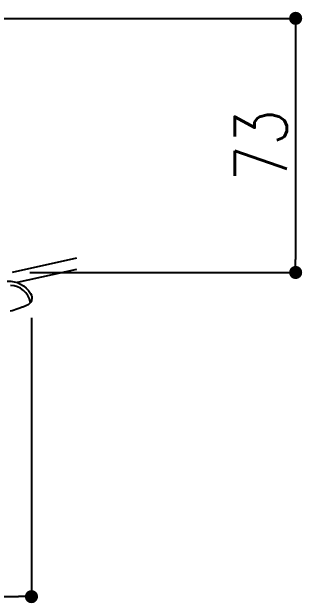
# Model space of a CAD drawing. Header units: millimetres. Extents: x 14 to 828, y 15 to 581.
# Drawn here: x 512.16 to 528.83, y 351.44 to 385.41 of the extents above; entities that cross this region are included whole.
import ezdxf

# ---------------------------------------------------------------- set-up
doc = ezdxf.new("R2010")
doc.units = ezdxf.units.MM
doc.header["$LTSCALE"] = 0.2
doc.layers.get('Defpoints').update_dxf_attribs({"color": 5})
doc.layers.add('1_シンボル', color=2, linetype='Continuous')
doc.layers.add('1_寸法', color=7, linetype='Continuous')
doc.styles.add('Dim', font='simplex.shx', dxfattribs={"width": 0.8, "bigfont": 'extfont2.shx'})
doc.dimstyles.new('1-1', dxfattribs={"dimtxt": 3, "dimasz": 0.75, "dimexe": 0, "dimexo": 1, "dimgap": 0.5, "dimtad": 1, "dimdec": 0, "dimtxsty": 'Dim', "dimblk": 'DOT', "dimcen": 2.5, "dimadec": 0, "dimazin": 0, "dimtfac": 1, "dimtdec": 0, "dimtix": 1, "dimtmove": 2, "dimatfit": 3, "dimldrblk": '引出', "dimfxl": 1, "dimlwd": -1, "dimlwe": -1, "dimarcsym": 0})

# ---------------------------------------------------------------- blocks, each defined once
blk = doc.blocks.new('_Dot')
at = {"color": 0, "linetype": 'ByBlock', "lineweight": -2}
blk.add_line((-0.5, 0), (-1, 0), dxfattribs=at)
at = {"color": 0, "linetype": 'ByBlock', "const_width": 0.5}
blk.add_lwpolyline([(-0.25, 0, 1), (0.25, 0, 1)], format="xyb", close=True, dxfattribs=at)
blk = doc.blocks.new('*D31')
at = {"layer": '1_寸法', "color": 0, "transparency": 16777216}
for p, q in [((499.843, 385.037), (528.458, 385.037)), ((528.458, 384.287), (528.458, 371.188)), ((513.18, 370.438), (528.458, 370.438))]:
    blk.add_line(p, q, dxfattribs=at)
at = {"layer": 'Defpoints', "color": 0, "transparency": 16777216}
for p in [(498.843, 385.037), (512.18, 370.438), (528.458, 370.438)]:
    blk.add_point(p, dxfattribs=at)
at = {"layer": '1_寸法', "color": 0, "transparency": 16777216, "xscale": 0.75, "yscale": 0.75, "zscale": 0.75}
for p, rotation in [((528.458, 385.037), 90), ((528.458, 370.438), 270)]:
    blk.add_blockref('_Dot', p, dxfattribs=dict(at, rotation=rotation))
at = {"layer": '1_寸法', "color": 0, "transparency": 16777216, "insert": (526.458, 377.737), "char_height": 3, "attachment_point": 5, "rotation": 90, "style": 'Dim'}
blk.add_mtext('73', dxfattribs=at)
blk = doc.blocks.new('引出')
at = {"color": 0, "linetype": 'ByBlock', "lineweight": -2}
for p, q in [((-3.864, 1.035), (0, 0)), ((0, 0), (-1, 0))]:
    blk.add_line(p, q, dxfattribs=at)
blk = doc.blocks.new('*D32')
at = {"layer": '1_寸法', "color": 0, "transparency": 16777216}
for p, q in [((513.283, 367.835), (513.283, 351.815)), ((487.682, 365.025), (487.682, 351.815)), ((488.432, 351.815), (512.533, 351.815))]:
    blk.add_line(p, q, dxfattribs=at)
at = {"layer": 'Defpoints', "color": 0, "transparency": 16777216}
for p in [(513.283, 368.835), (487.682, 366.025), (513.283, 351.815)]:
    blk.add_point(p, dxfattribs=at)
at = {"layer": '1_寸法', "color": 0, "transparency": 16777216, "xscale": 0.75, "yscale": 0.75, "zscale": 0.75, "rotation": 180}
blk.add_blockref('_Dot', (487.682, 351.815), dxfattribs=at)
at = {"layer": '1_寸法', "color": 0, "transparency": 16777216, "xscale": 0.75, "yscale": 0.75, "zscale": 0.75}
blk.add_blockref('_Dot', (513.283, 351.815), dxfattribs=at)
at = {"layer": '1_寸法', "color": 0, "transparency": 16777216, "insert": (500.482, 353.815), "char_height": 3, "attachment_point": 5, "style": 'Dim'}
blk.add_mtext('%%C110', dxfattribs=at)

msp = doc.modelspace()

# ---------------------------------------------------------------- linework, layer by layer
at = {"layer": '1_シンボル', "color": 7}
for points in [[(515.863, 371.254), (512.18, 370.438)], [(515.863, 370.617), (512.471, 369.865)]]:
    msp.add_lwpolyline(points, dxfattribs=at)
for points in [[(511.887, 369.945, -0.269712), (513.233, 369.238, -0.4659), (513.007, 368.538), (512.964, 368.521), (512.921, 368.504), (512.877, 368.487), (512.834, 368.47), (512.79, 368.454), (512.746, 368.438), (512.703, 368.422), (512.659, 368.406), (512.615, 368.39), (512.504, 368.352), (512.392, 368.314), (512.28, 368.277), (512.168, 368.242), (512.055, 368.207)], [(513.229, 368.722, 0.35004), (512.074, 369.697)]]:
    msp.add_lwpolyline(points, format="xyb", dxfattribs=at)

# ---------------------------------------------------------------- dimensions: what is measured, and where the dimension line sits
at = {"layer": '1_寸法'}
dim = msp.add_linear_dim(base=(528.458, 370.438), p1=(498.843, 385.037), p2=(512.18, 370.438), angle=90, text='73', dimstyle='1-1', dxfattribs=at)
dim.commit()
dim.dimension.update_dxf_attribs({"geometry": '*D31', "text_midpoint": (526.458, 377.737)})
dim = msp.add_linear_dim(base=(513.283, 351.815), p1=(487.682, 366.025), p2=(513.283, 368.835), text='%%C110', dimstyle='1-1', dxfattribs=at)
dim.commit()
dim.dimension.update_dxf_attribs({"geometry": '*D32', "text_midpoint": (500.482, 353.815)})

doc.saveas('drawing.dxf')
